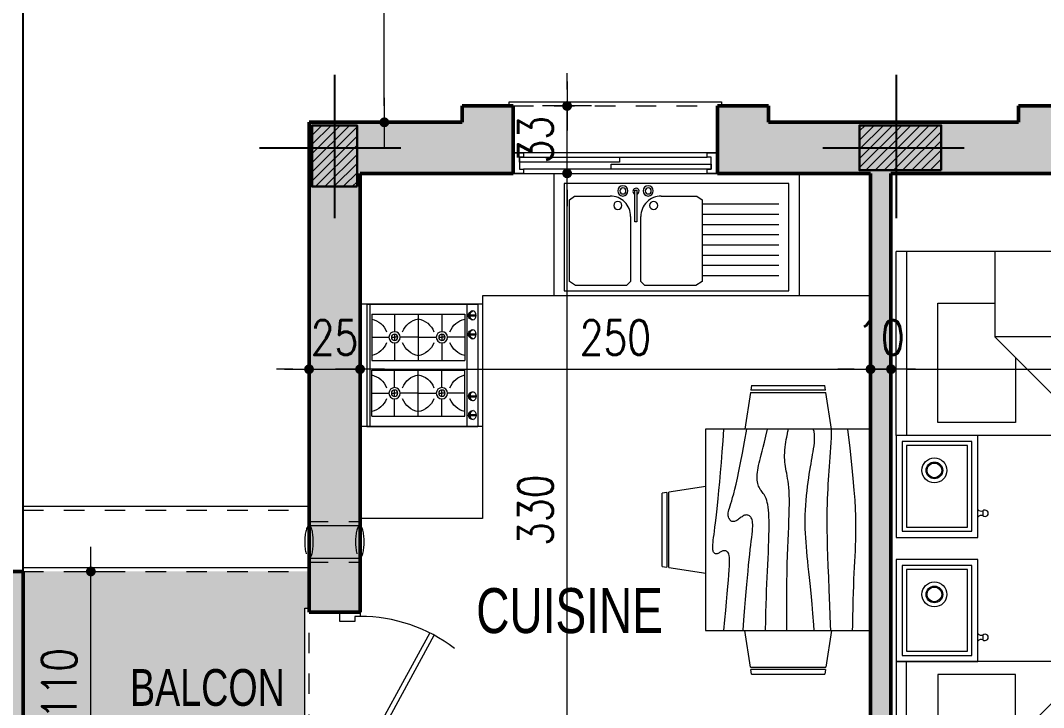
# Model space of a CAD drawing. Header units: millimetres. Extents: x 906 to 2482, y -1495 to -637.
# Drawn here: x 2036.19 to 2041.2, y -1487.87 to -1484.51 of the extents above; entities that cross this region are included whole.
import ezdxf

# ---------------------------------------------------------------- set-up
doc = ezdxf.new("R2010")
doc.units = ezdxf.units.MM
for name, pattern in [('AXES', [2, 1.25, -0.25, 0.25, -0.25]), ('CACHE', [0.375, 0.25, -0.125]), ('DASHED2', [9.525, 6.35, -3.175]), ('HIDDEN', [0.375, 0.25, -0.125])]:
    doc.linetypes.add(name, pattern=pattern)
doc.layers.get('DEFPOINTS').update_dxf_attribs({"color": 255, "lineweight": 13})
for name, color, linetype, lineweight in [('A-signe', 7, 'Continuous', 9), ('APPUITS', 7, 'Continuous', 18), ('DIM.', 4, 'Continuous', 25), ('Extracteur cuisine 300m3', 7, 'Continuous', 20), ('interrompu', 7, 'HIDDEN', 15), ('MENUISERIE', 7, 'Continuous', 13), ('MUR 0.25', 7, 'Continuous', 25), ('MUR 0.5', 7, 'Continuous', 50), ('POTEAUX ARCH', 7, 'Continuous', 30), ('POTEAUX HACHURE', 7, 'Continuous', 15), ('SANITAIRE', 7, 'Continuous', 15), ('TEXTE', 7, 'Continuous', 20)]:
    doc.layers.add(name, color=color, linetype=linetype, lineweight=lineweight)
doc.layers.add('AXE', color=7, linetype='AXES')
doc.layers.add('TEINTE', color=254, linetype='Continuous')
doc.layers.add('MEUBLE', color=7, linetype='Continuous', lineweight=15, true_color=0x6a4f34)
doc.layers.add('TEINTE 1', color=7, linetype='Continuous', true_color=0x210042)
doc.styles.add('atef', font='romans.shx', dxfattribs={"width": 0.8})
doc.styles.add('STYLE4', font='swisscl.ttf')
doc.dimstyles.new('COTEXT', dxfattribs={"dimscale": 0, "dimtxt": 0.17, "dimasz": 0.08, "dimexe": 0.015, "dimexo": 0.015, "dimgap": 0.07, "dimtad": 1, "dimdec": 0, "dimlfac": 100, "dimzin": 0, "dimdsep": 46, "dimtxsty": 'atef', "dimblk": 'SIG2', "dimcen": 0.15, "dimse1": 1, "dimse2": 1, "dimclrd": 256, "dimclre": 6, "dimclrt": 2, "dimadec": 0, "dimazin": 0, "dimtfac": 0.5, "dimtdec": 0, "dimtix": 1, "dimtmove": 2, "dimatfit": 1, "dimldrblk": 'SIG2', "dimfxl": 0.18, "dimtolj": 1, "dimtzin": 0, "dimlwd": 18, "dimarcsym": 0})

# ---------------------------------------------------------------- blocks, each defined once
blk = doc.blocks.new('P - 0.80')
at = {"layer": 'MENUISERIE'}
for points in [[(-0.6991, 0.3412), (-0.0325, -0.0217), (-0.02, 0), (-0.6875, 0.3633)], [(-0.8, 0), (-0.78, 0), (-0.78, -0.025), (-0.755, -0.025), (-0.755, -0.1), (-0.8, -0.1)], [(0, 0), (-0.02, 0), (-0.02, -0.025), (-0.045, -0.025), (-0.045, -0.1), (0, -0.1)]]:
    blk.add_lwpolyline(points, dxfattribs=at)
blk.add_arc((-0.02, 0), 0.76, 142.5454, 180, dxfattribs=at)
blk = doc.blocks.new('SIG2')
at = {"layer": 'A-signe'}
for p, q in [((0, 1.5), (0, 0.5)), ((-1.5, 0), (-0.5, 0)), ((-0.5, 0), (0.5, 0)), ((0, 0.5), (0, -0.5)), ((0.5, 0), (1.5, 0)), ((0, -0.5), (0, -1.5))]:
    blk.add_line(p, q, dxfattribs=at)
at = {"layer": 'A-signe', "const_width": 0.3}
blk.add_lwpolyline([(-0.15, 0, 1), (0.15, 0, 1)], format="xyb", close=True, dxfattribs=at)
blk = doc.blocks.new('*D3539')
at = {"layer": 'DEFPOINTS', "color": 0, "transparency": 16777216}
for p in [(2037.8507, -1485.6826), (2037.6007, -1485.8538), (2037.8507, -1486.2161)]:
    blk.add_point(p, dxfattribs=at)
at = {"layer": 'DIM.', "lineweight": 18, "transparency": 16777216}
for p, q in [((2037.5207, -1486.2161), (2037.4407, -1486.2161)), ((2037.6007, -1486.2161), (2037.8507, -1486.2161)), ((2037.9307, -1486.2161), (2038.0107, -1486.2161))]:
    blk.add_line(p, q, dxfattribs=at)
at = {"layer": 'DIM.', "lineweight": 18, "transparency": 16777216, "xscale": 0.08, "yscale": 0.08, "zscale": 0.08}
blk.add_blockref('SIG2', (2037.6007, -1486.2161), dxfattribs=at)
at = {"layer": 'DIM.', "lineweight": 18, "transparency": 16777216, "xscale": 0.08, "yscale": 0.08, "zscale": 0.08, "rotation": 180}
blk.add_blockref('SIG2', (2037.8507, -1486.2161), dxfattribs=at)
at = {"layer": 'DIM.', "color": 2, "transparency": 16777216, "insert": (2037.7257, -1486.0611), "char_height": 0.17, "attachment_point": 5, "style": 'atef'}
blk.add_mtext('\\A1;25', dxfattribs=at)
blk = doc.blocks.new('*D3540')
at = {"layer": 'DEFPOINTS', "color": 0, "transparency": 16777216}
for p in [(2037.8507, -1485.6826), (2040.3507, -1486.2161), (2040.3507, -1486.2161)]:
    blk.add_point(p, dxfattribs=at)
at = {"layer": 'DIM.', "lineweight": 18, "transparency": 16777216}
blk.add_line((2037.9307, -1486.2161), (2040.2707, -1486.2161), dxfattribs=at)
at = {"layer": 'DIM.', "lineweight": 18, "transparency": 16777216, "xscale": 0.08, "yscale": 0.08, "zscale": 0.08, "rotation": 180}
blk.add_blockref('SIG2', (2037.8507, -1486.2161), dxfattribs=at)
at = {"layer": 'DIM.', "lineweight": 18, "transparency": 16777216, "xscale": 0.08, "yscale": 0.08, "zscale": 0.08}
blk.add_blockref('SIG2', (2040.3507, -1486.2161), dxfattribs=at)
at = {"layer": 'DIM.', "color": 2, "transparency": 16777216, "insert": (2039.1007, -1486.0611), "char_height": 0.17, "attachment_point": 5, "style": 'atef'}
blk.add_mtext('\\A1;250', dxfattribs=at)
blk = doc.blocks.new('*D3541')
at = {"layer": 'DEFPOINTS', "color": 0, "transparency": 16777216}
for p in [(2040.4507, -1485.4688), (2040.3507, -1486.2161), (2040.4507, -1486.2161)]:
    blk.add_point(p, dxfattribs=at)
at = {"layer": 'DIM.', "lineweight": 18, "transparency": 16777216}
for p, q in [((2040.2707, -1486.2161), (2040.1907, -1486.2161)), ((2040.3507, -1486.2161), (2040.4507, -1486.2161)), ((2040.5307, -1486.2161), (2040.6107, -1486.2161))]:
    blk.add_line(p, q, dxfattribs=at)
at = {"layer": 'DIM.', "lineweight": 18, "transparency": 16777216, "xscale": 0.08, "yscale": 0.08, "zscale": 0.08}
blk.add_blockref('SIG2', (2040.3507, -1486.2161), dxfattribs=at)
at = {"layer": 'DIM.', "lineweight": 18, "transparency": 16777216, "xscale": 0.08, "yscale": 0.08, "zscale": 0.08, "rotation": 180}
blk.add_blockref('SIG2', (2040.4507, -1486.2161), dxfattribs=at)
at = {"layer": 'DIM.', "color": 2, "transparency": 16777216, "insert": (2040.4007, -1486.0611), "char_height": 0.17, "attachment_point": 5, "style": 'atef'}
blk.add_mtext('\\A1;10', dxfattribs=at)
blk = doc.blocks.new('*D3542')
at = {"layer": 'DEFPOINTS', "color": 0, "transparency": 16777216}
for p in [(2040.4507, -1485.4688), (2043.6007, -1486.0299), (2043.6007, -1486.2161)]:
    blk.add_point(p, dxfattribs=at)
at = {"layer": 'DIM.', "lineweight": 18, "transparency": 16777216}
blk.add_line((2040.5307, -1486.2161), (2043.5207, -1486.2161), dxfattribs=at)
at = {"layer": 'DIM.', "lineweight": 18, "transparency": 16777216, "xscale": 0.08, "yscale": 0.08, "zscale": 0.08, "rotation": 180}
blk.add_blockref('SIG2', (2040.4507, -1486.2161), dxfattribs=at)
at = {"layer": 'DIM.', "lineweight": 18, "transparency": 16777216, "xscale": 0.08, "yscale": 0.08, "zscale": 0.08}
blk.add_blockref('SIG2', (2043.6007, -1486.2161), dxfattribs=at)
at = {"layer": 'DIM.', "color": 2, "transparency": 16777216, "insert": (2042.0257, -1486.0611), "char_height": 0.17, "attachment_point": 5, "style": 'atef'}
blk.add_mtext('\\A1;315', dxfattribs=at)
blk = doc.blocks.new('KITCHEN  AID 30')
for p, q in [((-150, 0), (150, 0)), ((-150, 0), (-150, -272.5)), ((150, 0), (150, -272.5)), ((-150, -7.5), (150, -7.5)), ((-125, -12.5), (-125, -240)), ((-125, -12.5), (-12, -12.5)), ((-68.5, -12.5), (-68.5, -54.5)), ((-12, -12.5), (-12, -240)), ((12, -12.5), (12, -240)), ((125, -12.5), (12, -12.5)), ((68.5, -12.5), (68.5, -54.5)), ((125, -12.5), (125, -240)), ((-125, -68.3), (-82.2, -68.3)), ((-76.3, -68.3), (-60.7, -68.3)), ((-68.5, -60.4), (-68.5, -68.3)), ((-68.5, -76.1), (-68.5, -68.3)), ((-54.8, -68.3), (-12, -68.3)), ((54.8, -68.3), (12, -68.3)), ((76.3, -68.3), (60.7, -68.3)), ((68.5, -60.4), (68.5, -68.3)), ((68.5, -76.1), (68.5, -68.3)), ((125, -68.3), (82.2, -68.3)), ((-68.5, -126.5), (-68.5, -82)), ((68.5, -126.5), (68.5, -82)), ((-125, -126.2), (-12, -126.2)), ((-68.5, -126), (-68.5, -170.5)), ((125, -126.2), (12, -126.2)), ((68.5, -126), (68.5, -170.5)), ((-125, -184.2), (-82.2, -184.2)), ((-76.3, -184.2), (-60.7, -184.2)), ((-68.5, -176.4), (-68.5, -184.2)), ((-68.5, -192.1), (-68.5, -184.2)), ((-68.5, -240), (-68.5, -198)), ((-54.8, -184.2), (-12, -184.2)), ((54.8, -184.2), (12, -184.2)), ((76.3, -184.2), (60.7, -184.2)), ((68.5, -176.4), (68.5, -184.2)), ((68.5, -192.1), (68.5, -184.2)), ((68.5, -240), (68.5, -198)), ((125, -184.2), (82.2, -184.2)), ((-150, -245), (150, -245)), ((-125, -240), (-12, -240)), ((125, -240), (12, -240)), ((-150, -272.5), (150, -272.5)), ((-123.2, -252.5), (-123.2, -268.1)), ((-120.7, -255.2), (-123.2, -255.2)), ((-120.7, -252.5), (-120.7, -268.1)), ((-77.2, -252.5), (-77.2, -268.1)), ((-74.7, -255.2), (-77.2, -255.2)), ((-74.7, -252.5), (-74.7, -268.1)), ((74.7, -252.7), (74.7, -268.2)), ((74.7, -255.4), (77.2, -255.4)), ((77.2, -252.7), (77.2, -268.2)), ((120.7, -252.7), (120.7, -268.2)), ((120.7, -255.4), (123.2, -255.4)), ((123.2, -252.7), (123.2, -268.2))]:
    blk.add_line(p, q)
for centre, radius in [((-68.5, -68.3), 13.7), ((-68.5, -68.3), 7.82), ((68.5, -68.3), 13.7), ((68.5, -68.3), 7.82), ((-68.5, -184.2), 13.7), ((68.5, -184.2), 13.7), ((-68.5, -184.2), 7.82), ((68.5, -184.2), 7.82)]:
    blk.add_circle(centre, radius)
for centre, start, end in [((-63.7, -1.3), 192.7674, 248.8188), ((-73.3, -1.3), 291.1812, 347.2326), ((73.3, -1.3), 192.7674, 248.8188), ((63.7, -1.3), 291.1812, 347.2326), ((-63.7, -135.2), 111.1812, 170.1161), ((-73.3, -135.2), 9.8839, 68.8188), ((73.3, -135.2), 111.1812, 170.1161), ((63.7, -135.2), 9.8839, 68.8188), ((-63.7, -117.3), 189.8839, 248.8188), ((-73.3, -117.3), 291.1812, 350.1161), ((73.3, -117.3), 189.8839, 248.8188), ((63.7, -117.3), 291.1812, 350.1161), ((-63.7, -251.2), 111.1812, 167.2326), ((-73.3, -251.2), 12.7674, 68.8188), ((73.3, -251.2), 111.1812, 167.2326), ((63.7, -251.2), 12.7674, 68.8188)]:
    blk.add_arc(centre, 50.7, start, end)
for centre, major_axis, ratio, start_param, end_param in [((-122, -254.5), (-8.35, 0), 0.700025, 3.302477, 6.122301), ((-76, -254.5), (-8.35, 0), 0.700025, 3.302477, 6.122301), ((-122, -261.2), (-11.1, 0), 0.7838, 3.244352, 6.180426), ((-76, -261.2), (-11.1, 0), 0.7838, 3.244352, 6.180426)]:
    blk.add_ellipse(centre, major_axis=major_axis, ratio=ratio, start_param=start_param, end_param=end_param)
at = {"extrusion": (0, 0, -1)}
for centre, major_axis, ratio, start_param, end_param in [((76, -254.7), (8.35, 0), 0.700025, 3.302477, 6.122301), ((122, -254.7), (8.35, 0), 0.700025, 3.302477, 6.122301), ((76, -261.4), (11.1, 0), 0.7838, 3.244352, 6.180426), ((122, -261.4), (11.1, 0), 0.7838, 3.244352, 6.180426)]:
    blk.add_ellipse(centre, major_axis=major_axis, ratio=ratio, start_param=start_param, end_param=end_param, dxfattribs=at)
for centre in [(-122, -259.4), (-76, -259.4)]:
    blk.add_ellipse(centre, major_axis=(-11.1, 0), ratio=0.7838)
for centre in [(76, -259.6), (122, -259.6)]:
    blk.add_ellipse(centre, major_axis=(11.1, 0), ratio=0.7838, dxfattribs=at)
blk = doc.blocks.new('EVIER 1.20-0.60')
at = {"layer": 'SANITAIRE', "linetype": 'Continuous'}
blk.add_lwpolyline([(0, 0.6), (-1.2, 0.6), (-1.2, 0), (0, 0)], close=True, dxfattribs=at)
for points in [[(-1.15, 0.575), (-0.05, 0.575)], [(-1.15, 0.05), (-1.15, 0.575)], [(-0.05, 0.575), (-0.05, 0.05)], [(-1.095, 0.55), (-1.125, 0.53)], [(-1.125, 0.53), (-1.125, 0.13)], [(-0.845, 0.55), (-1.095, 0.55)], [(-0.825, 0.53), (-0.845, 0.55)], [(-0.825, 0.2111), (-0.825, 0.53)], [(-0.755, 0.55), (-0.775, 0.53)], [(-0.775, 0.53), (-0.775, 0.2111)], [(-0.505, 0.55), (-0.755, 0.55)], [(-0.475, 0.53), (-0.505, 0.55)], [(-0.475, 0.13), (-0.475, 0.53)], [(-0.475, 0.5), (-0.1, 0.5)], [(-0.475, 0.45), (-0.1, 0.45)], [(-0.475, 0.4), (-0.1, 0.4)], [(-0.475, 0.35), (-0.1, 0.35)], [(-0.475, 0.3), (-0.1, 0.3)], [(-0.794, 0.237), (-0.805, 0.237)], [(-0.805, 0.237), (-0.805, 0.082)], [(-0.794, 0.082), (-0.794, 0.237)], [(-0.475, 0.25), (-0.1, 0.25)], [(-0.475, 0.2), (-0.1, 0.2)], [(-1.125, 0.13), (-1.0999, 0.1111)], [(-1.0999, 0.1111), (-0.925, 0.1111)], [(-0.675, 0.1111), (-0.5001, 0.1111)], [(-0.5001, 0.111), (-0.475, 0.13)], [(-0.475, 0.15), (-0.1, 0.15)], [(-0.805, 0.082), (-0.794, 0.082)], [(-0.05, 0.05), (-1.15, 0.05)]]:
    blk.add_lwpolyline(points, dxfattribs=at)
for points in [[(-0.825, 0.2111, -0.414214), (-0.925, 0.1111)], [(-0.675, 0.1111, -0.414214), (-0.775, 0.2111)], [(-0.888, 0.1772, -1), (-0.888, 0.1372, -1), (-0.888, 0.1772)], [(-0.712, 0.1772, -1), (-0.712, 0.1372, -1), (-0.712, 0.1772)], [(-0.863, 0.111, -1), (-0.863, 0.061, -1), (-0.863, 0.111)], [(-0.863, 0.101, -1), (-0.863, 0.071, -1), (-0.863, 0.101)], [(-0.7944, 0.1023, -5.432574), (-0.805, 0.1016)], [(-0.739, 0.111, -1), (-0.739, 0.061, -1), (-0.739, 0.111)], [(-0.739, 0.101, -1), (-0.739, 0.071, -1), (-0.739, 0.101)]]:
    blk.add_lwpolyline(points, format="xyb", dxfattribs=at)
blk = doc.blocks.new('*D3547')
at = {"layer": 'DEFPOINTS', "color": 0, "transparency": 16777216}
for p in [(2038.2257, -1485.2567), (2038.8645, -1485.2567), (2039.0571, -1488.5567)]:
    blk.add_point(p, dxfattribs=at)
at = {"layer": 'DIM.', "lineweight": 18, "transparency": 16777216}
blk.add_line((2038.8645, -1488.4767), (2038.8645, -1485.3367), dxfattribs=at)
at = {"layer": 'DIM.', "lineweight": 18, "transparency": 16777216, "xscale": 0.08, "yscale": 0.08, "zscale": 0.08}
for p, rotation in [((2038.8645, -1485.2567), 90), ((2038.8645, -1488.5567), 270)]:
    blk.add_blockref('SIG2', p, dxfattribs=dict(at, rotation=rotation))
at = {"layer": 'DIM.', "color": 2, "transparency": 16777216, "insert": (2038.7095, -1486.9067), "char_height": 0.17, "attachment_point": 5, "rotation": 90, "style": 'atef'}
blk.add_mtext('\\A1;330', dxfattribs=at)
blk = doc.blocks.new('*D3548')
at = {"layer": 'DEFPOINTS', "color": 0, "transparency": 16777216}
for p in [(2038.6031, -1484.9267), (2038.8645, -1484.9267), (2038.4781, -1485.2567)]:
    blk.add_point(p, dxfattribs=at)
at = {"layer": 'DIM.', "lineweight": 18, "transparency": 16777216}
for p, q in [((2038.8645, -1484.8467), (2038.8645, -1484.7667)), ((2038.8645, -1485.2567), (2038.8645, -1484.9267)), ((2038.8645, -1485.3367), (2038.8645, -1485.4167))]:
    blk.add_line(p, q, dxfattribs=at)
at = {"layer": 'DIM.', "lineweight": 18, "transparency": 16777216, "xscale": 0.08, "yscale": 0.08, "zscale": 0.08}
for p, rotation in [((2038.8645, -1484.9267), 270), ((2038.8645, -1485.2567), 90)]:
    blk.add_blockref('SIG2', p, dxfattribs=dict(at, rotation=rotation))
at = {"layer": 'DIM.', "color": 2, "transparency": 16777216, "insert": (2038.7095, -1485.0917), "char_height": 0.17, "attachment_point": 5, "rotation": 90, "style": 'atef'}
blk.add_mtext('\\A1;33', dxfattribs=at)
blk = doc.blocks.new('A$C4AA77CC6')
at = {"linetype": 'ByBlock'}
for p, q in [((1.1226, 2.0646), (0, 0.5318)), ((1.8487, 1.5329), (1.1226, 2.0646)), ((1.0926, 2.0237), (1.8187, 1.4919)), ((1.8487, 1.5329), (0.7261, 0)), ((0.5703, 1.3105), (0.9596, 1.0253)), ((0.6745, 0.636), (0.5703, 1.3105)), ((0.9596, 1.0253), (0.6745, 0.636)), ((0.3964, 0.9656), (0.1713, 0.6582)), ((0.6526, 0.778), (0.3964, 0.9656)), ((0.1713, 0.6582), (0.6426, 0.313)), ((1.0112, 0.3894), (0.6745, 0.636)), ((0.7561, 0.041), (0.03, 0.5727)), ((0, 0.5318), (0.7261, 0)), ((0.6426, 0.313), (0.8077, 0.5384))]:
    blk.add_line(p, q, dxfattribs=at)
blk = doc.blocks.new('A$C209961D1')
at = {"linetype": 'ByBlock'}
for p, q in [((0.2363, 0.6181), (0, 0.2954)), ((0.6397, 0.3227), (0.2363, 0.6181)), ((0.2428, 0.5762), (0.0419, 0.3019)), ((0.5978, 0.3162), (0.2428, 0.5762)), ((0.2471, 0.5483), (0.0699, 0.3062)), ((0.5698, 0.3119), (0.2471, 0.5483)), ((0.5495, 0.419), (0.5679, 0.4056)), ((0.0419, 0.3019), (0.3969, 0.0419)), ((0.0699, 0.3062), (0.3926, 0.0699)), ((0.3926, 0.0699), (0.5698, 0.3119)), ((0.3969, 0.0419), (0.5978, 0.3162)), ((0.4034, 0), (0.6397, 0.3227)), ((0, 0.2954), (0.4034, 0))]:
    blk.add_line(p, q, dxfattribs=at)
for radius in [0.061, 0.041, 0.036]:
    blk.add_circle((0.2489, 0.3451), radius, dxfattribs=at)
for centre, radius, start, end in [((0.5289, 0.4255), 0.0216, 269.7237, 342.5351), ((0.5651, 0.421), 0.0157, 280.3371, 187.2282), ((0.5803, 0.3879), 0.0216, 125.0302, 197.8416)]:
    blk.add_arc(centre, radius, start, end, dxfattribs=at)
blk = doc.blocks.new('*D3567')
at = {"layer": 'DEFPOINTS', "color": 0, "transparency": 16777216}
for p in [(2037.9693, -1476.649), (2038.0185, -1476.649), (2037.9757, -1485.0067)]:
    blk.add_point(p, dxfattribs=at)
at = {"layer": 'DIM.', "lineweight": 18, "transparency": 16777216}
blk.add_line((2037.9693, -1484.9267), (2037.9693, -1476.729), dxfattribs=at)
at = {"layer": 'DIM.', "lineweight": 18, "transparency": 16777216, "xscale": 0.08, "yscale": 0.08, "zscale": 0.08}
for p, rotation in [((2037.9693, -1476.649), 90), ((2037.9693, -1485.0067), 270)]:
    blk.add_blockref('SIG2', p, dxfattribs=dict(at, rotation=rotation))
at = {"layer": 'DIM.', "color": 2, "transparency": 16777216, "insert": (2037.8143, -1480.8279), "char_height": 0.17, "attachment_point": 5, "rotation": 90, "style": 'atef'}
blk.add_mtext('\\A1;836', dxfattribs=at)
blk = doc.blocks.new('*D3569')
at = {"layer": 'DEFPOINTS', "color": 0, "transparency": 16777216}
for p in [(2036.454, -1487.2067), (2036.5322, -1487.2067), (2036.4122, -1488.3067)]:
    blk.add_point(p, dxfattribs=at)
at = {"layer": 'DIM.', "lineweight": 18, "transparency": 16777216}
blk.add_line((2036.5322, -1488.2267), (2036.5322, -1487.2867), dxfattribs=at)
at = {"layer": 'DIM.', "lineweight": 18, "transparency": 16777216, "xscale": 0.08, "yscale": 0.08, "zscale": 0.08}
for p, rotation in [((2036.5322, -1487.2067), 90), ((2036.5322, -1488.3067), 270)]:
    blk.add_blockref('SIG2', p, dxfattribs=dict(at, rotation=rotation))
at = {"layer": 'DIM.', "color": 2, "transparency": 16777216, "insert": (2036.3772, -1487.7567), "char_height": 0.17, "attachment_point": 5, "rotation": 90, "style": 'atef'}
blk.add_mtext('\\A1;110', dxfattribs=at)

msp = doc.modelspace()

# ---------------------------------------------------------------- hatches: boundary and pattern name
at = {"layer": 'POTEAUX HACHURE'}
h = msp.add_hatch(dxfattribs=at)
h.set_pattern_fill('ANSI31', color=256, scale=0.01)
h.set_pattern_definition([(45, (1001.08502, -594.841327), (-0.0224506403, 0.0224506403), [])])
h.paths.add_polyline_path([(2037.8357, -1485.3217), (2037.6157, -1485.3217), (2037.6157, -1485.0217), (2037.8357, -1485.0217)])
h = msp.add_hatch(dxfattribs=at)
h.set_pattern_fill('ANSI31', color=256, scale=0.01)
h.set_pattern_definition([(45, (1003.83502, -594.841327), (-0.0224506403, 0.0224506403), [])])
h.paths.add_polyline_path([(2040.6964, -1485.2417), (2040.2964, -1485.2417), (2040.2964, -1485.0217), (2040.6964, -1485.0217)])
at = {"layer": 'TEINTE'}
h = msp.add_hatch(color=256, dxfattribs=at)
h.dxf.hatch_style = 1
h.paths.add_polyline_path([(2037.5806, -1487.3867), (2037.6007, -1487.3867), (2037.6007, -1487.2067), (2036.2007, -1487.2067), (2036.2007, -1488.3067), (2036.2855, -1488.3067), (2036.2855, -1488.2867), (2037.5294, -1488.2867), (2037.5294, -1488.3067), (2037.6007, -1488.3067), (2037.6007, -1488.2267), (2037.5806, -1488.2267)])
at = {"layer": 'TEINTE 1'}
h = msp.add_hatch(color=256, dxfattribs=at)
h.dxf.hatch_style = 1
h.paths.add_polyline_path([(2038.6007, -1484.9267), (2038.3507, -1484.9267), (2038.3507, -1485.0067), (2037.6007, -1485.0067), (2037.6007, -1487.4067), (2037.8507, -1487.4067), (2037.8507, -1485.2567), (2038.6007, -1485.2567)])
h = msp.add_hatch(color=256, dxfattribs=at)
h.dxf.hatch_style = 1
h.paths.add_polyline_path([(2041.3257, -1484.9267), (2041.0757, -1484.9267), (2041.0757, -1485.0067), (2039.8507, -1485.0067), (2039.8507, -1484.9267), (2039.6007, -1484.9267), (2039.6007, -1485.2567), (2040.3507, -1485.2567), (2040.3507, -1488.5567), (2040.2678, -1488.5567), (2040.2678, -1488.6567), (2042.4203, -1488.6567), (2042.4203, -1488.5567), (2040.4507, -1488.5567), (2040.4507, -1485.2567), (2041.3257, -1485.2567)])
h = msp.add_hatch(color=256, dxfattribs=at)
h.dxf.hatch_style = 1
h.paths.add_polyline_path([(2036.3055, -1488.3067), (2036.2007, -1488.3067), (2036.2007, -1487.2067), (2036.1005, -1487.2067), (2036.1005, -1491.2986), (2036.3626, -1491.5607), (2036.4334, -1491.49), (2036.2007, -1491.2573), (2036.2007, -1488.6567), (2036.3055, -1488.6567)])

# ---------------------------------------------------------------- linework, layer by layer
at = {"layer": 'APPUITS'}
for p, q in [((2036.2005, -1486.8867), (2037.6005, -1486.8867)), ((2036.2005, -1487.1867), (2037.6005, -1487.1867))]:
    msp.add_line(p, q, dxfattribs=at)
for points in [[(2038.5807, -1484.9267), (2038.5807, -1484.9067), (2039.6207, -1484.9067), (2039.6207, -1484.9267)], [(2037.6006, -1488.2267), (2037.5806, -1488.2267), (2037.5806, -1487.3867), (2037.6006, -1487.3867)]]:
    msp.add_lwpolyline(points, dxfattribs=at)
at = {"layer": 'AXE'}
for p, q in [((2037.7257, -1484.7736), (2037.7257, -1485.4766)), ((2040.4757, -1484.7736), (2040.4757, -1485.4766)), ((2037.3573, -1485.1317), (2038.0506, -1485.1317)), ((2040.1162, -1485.1317), (2040.8095, -1485.1317))]:
    msp.add_line(p, q, dxfattribs=at)
at = {"layer": 'Extracteur cuisine 300m3', "linetype": 'DASHED2', "lineweight": 18, "ltscale": 0.05}
for p, q in [((2037.6001, -1486.9818), (2037.8507, -1486.9818)), ((2037.6001, -1487.1418), (2037.8507, -1487.1418))]:
    msp.add_line(p, q, dxfattribs=at)
at = {"layer": 'Extracteur cuisine 300m3', "linetype": 'CACHE', "ltscale": 0.3}
for points in [[(2037.5948, -1486.9615), (2037.8507, -1486.9617)], [(2037.5948, -1487.1615), (2037.853, -1487.1613)]]:
    msp.add_lwpolyline(points, dxfattribs=at)
at = {"layer": 'Extracteur cuisine 300m3', "linetype": 'DASHED2', "lineweight": 18, "ltscale": 0.05, "extrusion": (0, 0, -1)}
for centre in [(2037.6007, -1487.0619), (2037.8494, -1487.0618)]:
    msp.add_ellipse(centre, major_axis=(0, 0.08), ratio=0.260794, start_param=3.141593, end_param=9.424778, dxfattribs=at)
at = {"layer": 'interrompu', "ltscale": 0.2}
for p, q in [((2038.6007, -1484.9267), (2039.6007, -1484.9267)), ((2036.2005, -1486.9067), (2037.6005, -1486.9067)), ((2036.2005, -1487.2067), (2037.6005, -1487.2067)), ((2037.6007, -1488.2067), (2037.6007, -1487.4067))]:
    msp.add_line(p, q, dxfattribs=at)
at = {"layer": 'MENUISERIE'}
for p, q in [((2039.6007, -1485.1567), (2038.6007, -1485.1567)), ((2038.6507, -1485.1767), (2039.5507, -1485.1767)), ((2038.6007, -1485.2567), (2039.6007, -1485.2567)), ((2039.5507, -1485.2367), (2038.6507, -1485.2367))]:
    msp.add_line(p, q, dxfattribs=at)
at = {"layer": 'MENUISERIE', "extrusion": (0, 0, -1)}
for points in [[(-2038.6007, -1485.1567), (-2038.6507, -1485.1567), (-2038.6507, -1485.1767), (-2038.6307, -1485.1767), (-2038.6307, -1485.2367), (-2038.6507, -1485.2367), (-2038.6507, -1485.2567), (-2038.6007, -1485.2567), (-2038.6007, -1485.2567)], [(-2039.6007, -1485.1567), (-2039.6007, -1485.2567), (-2039.5507, -1485.2567), (-2039.5507, -1485.2367), (-2039.5707, -1485.2367), (-2039.5707, -1485.1767), (-2039.5507, -1485.1767), (-2039.5507, -1485.1567), (-2039.5507, -1485.1567)], [(-2039.1207, -1485.1767), (-2039.1207, -1485.2017), (-2038.6307, -1485.2017), (-2038.6307, -1485.1767), (-2038.6307, -1485.1767)], [(-2039.5707, -1485.2117), (-2039.5707, -1485.2367), (-2039.0807, -1485.2367), (-2039.0807, -1485.2117), (-2039.0807, -1485.2117)]]:
    msp.add_lwpolyline(points, close=True, dxfattribs=at)
at = {"layer": 'MEUBLE'}
for p, q in [((2039.7674, -1486.2958), (2039.7639, -1486.3182)), ((2040.13, -1486.3182), (2039.764, -1486.3182)), ((2039.7674, -1486.2958), (2040.1264, -1486.2958)), ((2040.13, -1486.3182), (2040.1264, -1486.2958)), ((2039.7621, -1486.3294), (2039.7341, -1486.509)), ((2039.7622, -1486.3294), (2040.1318, -1486.3294)), ((2040.1598, -1486.509), (2040.1317, -1486.3295)), ((2039.543, -1486.509), (2039.543, -1487.4963)), ((2040.3508, -1486.509), (2039.543, -1486.509)), ((2040.3508, -1487.4963), (2040.3508, -1486.509)), ((2039.3523, -1486.8196), (2039.3298, -1486.8231)), ((2039.3523, -1486.8196), (2039.3523, -1487.1856)), ((2039.5431, -1486.7898), (2039.3635, -1486.8179)), ((2039.3635, -1487.1873), (2039.3635, -1486.8178)), ((2039.3298, -1487.1822), (2039.3298, -1486.8231)), ((2039.3298, -1487.1822), (2039.3523, -1487.1857)), ((2039.3635, -1487.1874), (2039.5431, -1487.2155)), ((2039.543, -1487.4963), (2040.3508, -1487.4963)), ((2039.7621, -1487.6759), (2039.7341, -1487.4963)), ((2040.1598, -1487.4963), (2040.1317, -1487.6759)), ((2039.7622, -1487.6759), (2040.1318, -1487.6759)), ((2039.7674, -1487.7096), (2039.7639, -1487.6871)), ((2040.13, -1487.6871), (2039.764, -1487.6871)), ((2039.7674, -1487.7096), (2040.1264, -1487.7096)), ((2040.13, -1487.6871), (2040.1264, -1487.7096))]:
    msp.add_line(p, q, dxfattribs=at)
for points in [[(2039.6327, -1487.4963), (2039.6328, -1487.4954), (2039.637, -1487.4445), (2039.6411, -1487.3977), (2039.645, -1487.3549), (2039.6487, -1487.316), (2039.652, -1487.281), (2039.6549, -1487.2499), (2039.6572, -1487.2226), (2039.6589, -1487.199), (2039.66, -1487.179), (2039.6604, -1487.1624), (2039.6602, -1487.1488), (2039.6594, -1487.1378), (2039.6581, -1487.129), (2039.6563, -1487.1222), (2039.6541, -1487.117), (2039.6515, -1487.113), (2039.6485, -1487.1099), (2039.6452, -1487.1076), (2039.6418, -1487.1061), (2039.6381, -1487.1053), (2039.6344, -1487.105), (2039.6307, -1487.1054), (2039.627, -1487.1062), (2039.6234, -1487.1074), (2039.62, -1487.1089), (2039.6167, -1487.1107), (2039.6136, -1487.1127), (2039.6106, -1487.1146), (2039.6076, -1487.1165), (2039.6047, -1487.1181), (2039.6019, -1487.1195), (2039.5991, -1487.1205), (2039.5963, -1487.1209), (2039.5936, -1487.1208), (2039.5909, -1487.1202), (2039.5884, -1487.1191), (2039.586, -1487.1174), (2039.5839, -1487.1152), (2039.582, -1487.1125), (2039.5804, -1487.1092), (2039.5792, -1487.1054), (2039.5783, -1487.101), (2039.5778, -1487.0958), (2039.5776, -1487.0896), (2039.5778, -1487.0824), (2039.5783, -1487.074), (2039.5792, -1487.0643), (2039.5804, -1487.0531), (2039.582, -1487.0404), (2039.5839, -1487.0258), (2039.5861, -1487.009), (2039.5886, -1486.9899), (2039.5913, -1486.9681), (2039.5943, -1486.9433), (2039.5976, -1486.9154), (2039.601, -1486.8839), (2039.6046, -1486.8487), (2039.6083, -1486.8099), (2039.6122, -1486.7677), (2039.6162, -1486.722), (2039.6202, -1486.6732), (2039.6244, -1486.6213), (2039.6286, -1486.5665), (2039.6328, -1486.509)], [(2039.7263, -1487.4963), (2039.7283, -1487.4675), (2039.7319, -1487.4243), (2039.7353, -1487.3835), (2039.7386, -1487.3443), (2039.7417, -1487.3069), (2039.7447, -1487.2713), (2039.7477, -1487.2377), (2039.7505, -1487.2059), (2039.7534, -1487.1762), (2039.7562, -1487.1485), (2039.759, -1487.1229), (2039.7617, -1487.0993), (2039.7643, -1487.0777), (2039.7667, -1487.058), (2039.7688, -1487.0402), (2039.7706, -1487.0241), (2039.7721, -1487.0098), (2039.773, -1486.997), (2039.7735, -1486.9859), (2039.7734, -1486.9762), (2039.7729, -1486.9678), (2039.7718, -1486.9606), (2039.7704, -1486.9544), (2039.7685, -1486.9492), (2039.7663, -1486.9447), (2039.7637, -1486.9409), (2039.7607, -1486.9377), (2039.7574, -1486.935), (2039.7539, -1486.9329), (2039.7501, -1486.9314), (2039.7462, -1486.9304), (2039.7421, -1486.9302), (2039.7379, -1486.9305), (2039.7337, -1486.9316), (2039.7295, -1486.9333), (2039.7253, -1486.9356), (2039.7211, -1486.9384), (2039.7169, -1486.9414), (2039.7127, -1486.9446), (2039.7085, -1486.9479), (2039.7043, -1486.9511), (2039.7001, -1486.954), (2039.6959, -1486.9566), (2039.6917, -1486.9589), (2039.6876, -1486.9606), (2039.6835, -1486.9617), (2039.6795, -1486.9623), (2039.6756, -1486.9622), (2039.6719, -1486.9613), (2039.6683, -1486.9596), (2039.6649, -1486.9571), (2039.6618, -1486.9538), (2039.659, -1486.9497), (2039.6566, -1486.9449), (2039.6548, -1486.9395), (2039.6536, -1486.9336), (2039.6531, -1486.9272), (2039.6533, -1486.9204), (2039.6545, -1486.9131), (2039.6564, -1486.9052), (2039.659, -1486.8963), (2039.6623, -1486.8861), (2039.6662, -1486.8743), (2039.6706, -1486.8605), (2039.6753, -1486.8445), (2039.6805, -1486.8259), (2039.6859, -1486.8044), (2039.6917, -1486.7792), (2039.6982, -1486.7496), (2039.7053, -1486.7148), (2039.7135, -1486.6741), (2039.7227, -1486.6267), (2039.7331, -1486.5719), (2039.745, -1486.509)], [(2039.8366, -1487.4963), (2039.8366, -1487.4945), (2039.8374, -1487.4494), (2039.8383, -1487.4079), (2039.8394, -1487.3694), (2039.8406, -1487.3334), (2039.8418, -1487.2994), (2039.8432, -1487.267), (2039.8445, -1487.2355), (2039.8459, -1487.2046), (2039.8473, -1487.1738), (2039.8487, -1487.1432), (2039.85, -1487.1132), (2039.8511, -1487.084), (2039.852, -1487.0558), (2039.8528, -1487.0289), (2039.8533, -1487.0037), (2039.8534, -1486.9802), (2039.8533, -1486.9588), (2039.8527, -1486.9394), (2039.8518, -1486.9219), (2039.8506, -1486.9061), (2039.849, -1486.892), (2039.8471, -1486.8795), (2039.8448, -1486.8684), (2039.8422, -1486.8587), (2039.8392, -1486.8501), (2039.836, -1486.8426), (2039.8325, -1486.836), (2039.8289, -1486.8301), (2039.8252, -1486.8248), (2039.8214, -1486.8197), (2039.8177, -1486.8149), (2039.8142, -1486.81), (2039.8107, -1486.805), (2039.8076, -1486.7998), (2039.8046, -1486.7942), (2039.802, -1486.7883), (2039.7997, -1486.7819), (2039.7979, -1486.7751), (2039.7964, -1486.7676), (2039.7955, -1486.7595), (2039.795, -1486.7508), (2039.7951, -1486.7414), (2039.7956, -1486.7314), (2039.7966, -1486.721), (2039.7981, -1486.7101), (2039.7999, -1486.6988), (2039.8022, -1486.6872), (2039.8048, -1486.6754), (2039.8078, -1486.6633), (2039.8112, -1486.6502), (2039.8152, -1486.6354), (2039.8198, -1486.6181), (2039.825, -1486.5976), (2039.8311, -1486.5731), (2039.838, -1486.5438), (2039.8459, -1486.509)], [(2039.9411, -1487.4963), (2039.941, -1487.4869), (2039.9404, -1487.4234), (2039.9402, -1487.3647), (2039.9405, -1487.3104), (2039.9411, -1487.26), (2039.9419, -1487.2133), (2039.943, -1487.1698), (2039.9442, -1487.1291), (2039.9455, -1487.091), (2039.9469, -1487.055), (2039.9483, -1487.0208), (2039.9496, -1486.9884), (2039.9508, -1486.9578), (2039.9518, -1486.929), (2039.9526, -1486.9021), (2039.953, -1486.877), (2039.953, -1486.8538), (2039.9525, -1486.8325), (2039.9516, -1486.8131), (2039.9502, -1486.7954), (2039.9485, -1486.7793), (2039.9465, -1486.7645), (2039.9443, -1486.7508), (2039.942, -1486.7381), (2039.9398, -1486.7261), (2039.9376, -1486.7147), (2039.9356, -1486.7036), (2039.9338, -1486.6928), (2039.9323, -1486.682), (2039.931, -1486.6712), (2039.9302, -1486.6602), (2039.9297, -1486.6489), (2039.9297, -1486.6372), (2039.9301, -1486.6249), (2039.931, -1486.612), (2039.9324, -1486.5987), (2039.9341, -1486.5855), (2039.9359, -1486.5727), (2039.9379, -1486.5606), (2039.9398, -1486.5496), (2039.9416, -1486.54), (2039.9432, -1486.5323), (2039.9444, -1486.5267), (2039.9453, -1486.5228), (2039.946, -1486.5201), (2039.9465, -1486.5182), (2039.9467, -1486.5166), (2039.9469, -1486.5149), (2039.9469, -1486.5125), (2039.9469, -1486.509)], [(2040.0737, -1487.4963), (2040.0722, -1487.4688), (2040.0683, -1487.4119), (2040.0646, -1487.3676), (2040.061, -1487.3308), (2040.0576, -1487.2973), (2040.0543, -1487.2658), (2040.0513, -1487.2363), (2040.0484, -1487.2085), (2040.0457, -1487.1821), (2040.0431, -1487.1569), (2040.0407, -1487.1327), (2040.0386, -1487.1092), (2040.0365, -1487.0863), (2040.0348, -1487.0638), (2040.0332, -1487.0416), (2040.032, -1487.0195), (2040.0311, -1486.9974), (2040.0307, -1486.9751), (2040.0306, -1486.9526), (2040.0311, -1486.9297), (2040.032, -1486.9064), (2040.0334, -1486.8827), (2040.0353, -1486.859), (2040.0374, -1486.8355), (2040.0398, -1486.8125), (2040.0424, -1486.7901), (2040.0451, -1486.7686), (2040.0479, -1486.7483), (2040.0507, -1486.7294), (2040.0535, -1486.7116), (2040.0563, -1486.6949), (2040.059, -1486.679), (2040.0617, -1486.6638), (2040.0643, -1486.6491), (2040.0669, -1486.6346), (2040.0694, -1486.6202), (2040.0718, -1486.6058), (2040.0739, -1486.5914), (2040.0755, -1486.5771), (2040.0765, -1486.5628), (2040.0767, -1486.5489), (2040.0759, -1486.5352), (2040.0738, -1486.5218), (2040.0703, -1486.509)], [(2040.1561, -1487.4963), (2040.1552, -1487.468), (2040.1517, -1487.3734), (2040.1484, -1487.2971), (2040.1456, -1487.2343), (2040.1433, -1487.1803), (2040.1414, -1487.1311), (2040.1401, -1487.0856), (2040.1391, -1487.0437), (2040.1386, -1487.005), (2040.1384, -1486.9693), (2040.1385, -1486.9363), (2040.1389, -1486.9057), (2040.1395, -1486.8774), (2040.1403, -1486.8509), (2040.1413, -1486.8261), (2040.1424, -1486.8025), (2040.1436, -1486.7799), (2040.145, -1486.7579), (2040.1465, -1486.7361), (2040.1481, -1486.7144), (2040.1498, -1486.6922), (2040.1516, -1486.6695), (2040.1534, -1486.6462), (2040.1551, -1486.6227), (2040.1567, -1486.5992), (2040.1581, -1486.5758), (2040.1592, -1486.5529), (2040.1599, -1486.5305), (2040.1601, -1486.509)], [(2040.2626, -1487.4963), (2040.263, -1487.4711), (2040.2637, -1487.4273), (2040.2647, -1487.3862), (2040.2657, -1487.3476), (2040.2669, -1487.3113), (2040.2682, -1487.2772), (2040.2695, -1487.2451), (2040.2709, -1487.2147), (2040.2723, -1487.1859), (2040.2737, -1487.1585), (2040.275, -1487.132), (2040.2763, -1487.106), (2040.2773, -1487.0801), (2040.2782, -1487.0538), (2040.2787, -1487.0267), (2040.279, -1486.9982), (2040.2789, -1486.9681), (2040.2782, -1486.9355), (2040.2769, -1486.8991), (2040.2746, -1486.8572), (2040.271, -1486.8083), (2040.2659, -1486.7506), (2040.259, -1486.6826), (2040.25, -1486.6026), (2040.2386, -1486.509)]]:
    msp.add_lwpolyline(points, dxfattribs=at)
at = {"layer": 'MUR 0.25'}
msp.add_line((2036.2008, -1487.2067), (2036.2008, -1476.8472), dxfattribs=at)
at = {"layer": 'MUR 0.5'}
for p, q in [((2038.6007, -1484.9267), (2038.3507, -1484.9267)), ((2038.3507, -1484.9267), (2038.3507, -1485.0067)), ((2038.6007, -1485.2567), (2038.6007, -1484.9267)), ((2039.8507, -1484.9267), (2039.6007, -1484.9267)), ((2039.6007, -1484.9267), (2039.6007, -1485.2567)), ((2039.8507, -1485.0067), (2039.8507, -1484.9267)), ((2041.3257, -1484.9267), (2041.0757, -1484.9267)), ((2041.0757, -1484.9267), (2041.0757, -1485.0067)), ((2037.6007, -1485.0067), (2037.6007, -1487.4067)), ((2038.3507, -1485.0067), (2037.6007, -1485.0067)), ((2039.8507, -1485.0067), (2041.0757, -1485.0067)), ((2037.8507, -1485.2567), (2037.8507, -1487.4067)), ((2037.8507, -1485.2567), (2038.6007, -1485.2567)), ((2039.6007, -1485.2567), (2040.3507, -1485.2567)), ((2040.3507, -1485.2567), (2040.3507, -1488.5567)), ((2040.4507, -1485.2567), (2040.4507, -1488.5567)), ((2040.4507, -1485.2567), (2041.3257, -1485.2567)), ((2036.2007, -1487.2067), (2036.0007, -1487.2067)), ((2036.2007, -1487.2067), (2036.2007, -1488.3067)), ((2037.8507, -1487.4067), (2037.6007, -1487.4067))]:
    msp.add_line(p, q, dxfattribs=at)
at = {"layer": 'POTEAUX ARCH'}
for points in [[(2037.8357, -1485.3217), (2037.6157, -1485.3217), (2037.6157, -1485.0217), (2037.8357, -1485.0217)], [(2040.6964, -1485.2417), (2040.2964, -1485.2417), (2040.2964, -1485.0217), (2040.6964, -1485.0217)]]:
    msp.add_lwpolyline(points, close=True, dxfattribs=at)
at = {"layer": 'SANITAIRE'}
for p, q in [((2038.4507, -1485.8967), (2037.8505, -1485.8967)), ((2038.4507, -1486.4967), (2037.8505, -1486.4967))]:
    msp.add_line(p, q, dxfattribs=at)
msp.add_lwpolyline([(2040.3507, -1485.8567), (2038.4507, -1485.8567), (2038.4507, -1486.9467), (2037.8505, -1486.9467)], dxfattribs=at)

# ---------------------------------------------------------------- block references
at = {"layer": 'MENUISERIE', "rotation": 270}
msp.add_blockref('P - 0.80', (2037.8507, -1488.2067), dxfattribs=at)
at = {"layer": 'MEUBLE', "xscale": -1, "rotation": 233.7826317551634}
msp.add_blockref('A$C4AA77CC6', (2040.0471, -1486.226), dxfattribs=at)
at = {"layer": 'MEUBLE'}
for name, p, rotation in [('A$C209961D1', (2040.2378, -1486.7147), 306.2173682448436), ('A$C4AA77CC6', (2040.0471, -1487.9621), 306.2173682448366), ('A$C209961D1', (2040.2378, -1487.3224), 306.2173682448436)]:
    msp.add_blockref(name, p, dxfattribs=dict(at, rotation=rotation))
at = {"layer": 'SANITAIRE', "xscale": -1, "rotation": 180}
msp.add_blockref('EVIER 1.20-0.60', (2040.0007, -1485.2567), dxfattribs=at)
at = {"layer": 'SANITAIRE', "xscale": -0.002, "yscale": 0.002, "zscale": 0.002, "rotation": 90}
msp.add_blockref('KITCHEN  AID 30', (2037.883, -1486.1967), dxfattribs=at)

# ---------------------------------------------------------------- texts
at = {"layer": 'TEXTE', "style": 'STYLE4'}
for s, height, p in [('CUISINE', 0.22, (2038.4193, -1487.5085)), ('BALCON', 0.18, (2036.7236, -1487.865))]:
    msp.add_text(s, height=height, dxfattribs=at).set_placement(p)

# ---------------------------------------------------------------- dimensions: what is measured, and where the dimension line sits
at = {"layer": 'DIM.'}
for base, p1, p2, picture, middle in [((2037.9693, -1476.649), (2037.9757, -1485.0067), (2038.0185, -1476.649), '*D3567', (2037.8143, -1480.8279)), ((2038.8645, -1484.9267), (2038.4781, -1485.2567), (2038.6031, -1484.9267), '*D3548', (2038.7095, -1485.0917)), ((2038.8645, -1485.2567), (2039.0571, -1488.5567), (2038.2257, -1485.2567), '*D3547', (2038.7095, -1486.9067)), ((2036.5322, -1487.2067), (2036.4122, -1488.3067), (2036.454, -1487.2067), '*D3569', (2036.3772, -1487.7567))]:
    dim = msp.add_linear_dim(base=base, p1=p1, p2=p2, angle=90, dimstyle='COTEXT', override={"dimscale": 1}, dxfattribs=at)
    dim.commit()
    dim.dimension.update_dxf_attribs({"geometry": picture, "text_midpoint": middle})
at = {"layer": 'DIM.', "color": 1}
for base, p1, p2, picture, middle in [((2040.4507, -1486.2161), (2040.3507, -1486.2161), (2040.4507, -1485.4688), '*D3541', (2040.4007, -1486.0611)), ((2043.6007, -1486.2161), (2040.4507, -1485.4688), (2043.6007, -1486.0299), '*D3542', (2042.0257, -1486.0611)), ((2037.8507, -1486.2161), (2037.6007, -1485.8538), (2037.8507, -1485.6826), '*D3539', (2037.7257, -1486.0611)), ((2040.3507, -1486.2161), (2037.8507, -1485.6826), (2040.3507, -1486.2161), '*D3540', (2039.1007, -1486.0611))]:
    dim = msp.add_linear_dim(base=base, p1=p1, p2=p2, dimstyle='COTEXT', override={"dimscale": 1}, dxfattribs=at)
    dim.commit()
    dim.dimension.update_dxf_attribs({"geometry": picture, "text_midpoint": middle})

doc.saveas('drawing.dxf')
